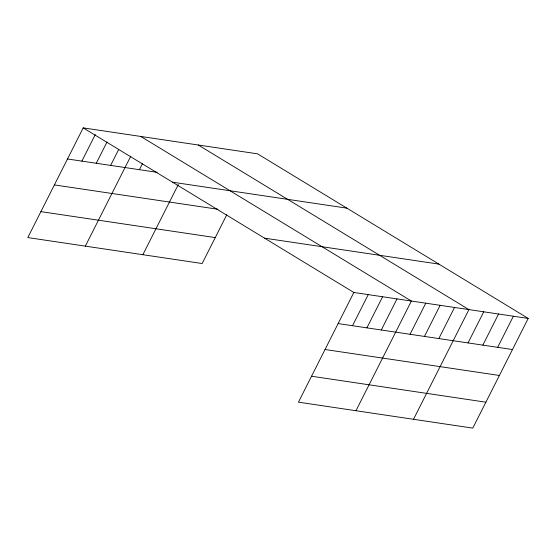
<?xml version="1.0" encoding="UTF-8"?>
<svg xmlns="http://www.w3.org/2000/svg" width="556" height="556" viewBox="0 0 556 556"><rect width="100%" height="100%" fill="white"/><g stroke="black" fill="none" stroke-linecap="round" stroke-linejoin="round"><path stroke-width="0.83" d="M528.2 318.428L353.845 292.47L298.44 402.162L472.795 428.12L528.2 318.428L257.56 153.838L83.205 127.88L27.8 237.572L202.155 263.53L226.82 214.692M81.885 161.122L95.291 134.573M96.264 163.262L106.995 142.023M110.651 165.41L118.699 149.474M85.339 246.134L130.785 156.166M139.417 169.691L142.482 163.624M142.871 254.704L178.33 184.502M352.518 325.719L368.232 294.61M366.904 327.859L382.611 296.758M381.284 330L396.998 298.899M355.972 410.731L411.384 301.039L140.744 136.442M410.057 334.281L425.764 303.18M424.437 336.422L440.15 305.32M438.823 338.569L454.537 307.461M413.511 419.293L468.916 309.602L198.284 145.012M468.027 342.913L483.741 311.812M482.851 345.123L498.558 314.015M497.669 347.326L513.383 316.225M67.498 158.981L157.188 172.332M172.52 182.194L346.875 208.152M54.398 184.919L218.049 209.278M264.538 238.156L438.892 264.114M40.901 211.634L215.255 237.593M338.131 323.578L512.486 349.536M325.031 349.509L499.385 375.467M311.534 376.231L485.888 402.19M83.205 127.88L353.845 292.47"/></g></svg>
